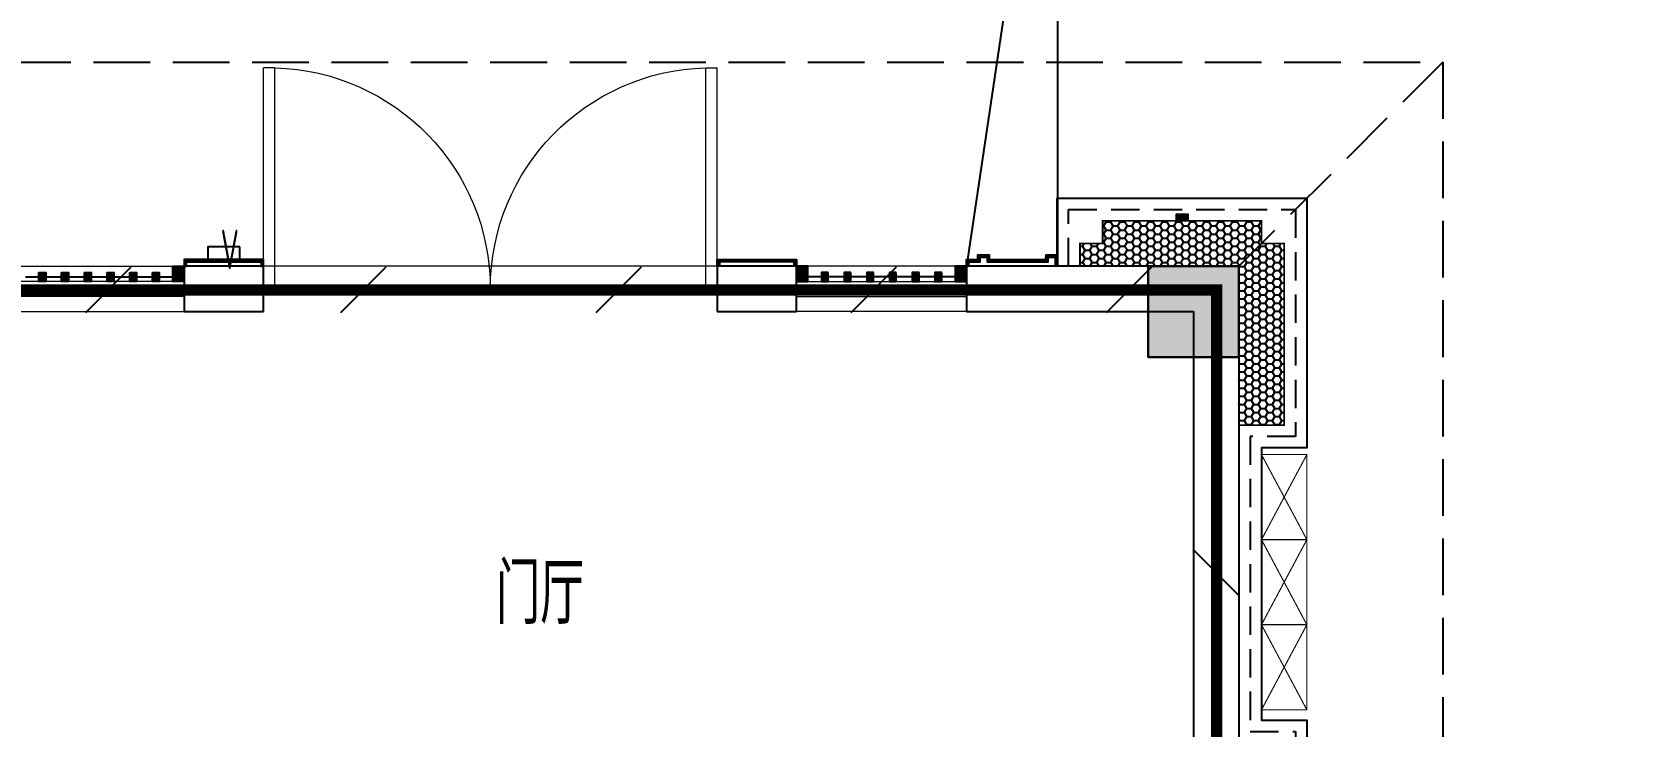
# Model space of a CAD drawing. Extents: x 3753737 to 4713801, y -857380 to 24339.
# Drawn here: x 4161192 to 4168225, y -762189 to -759129 of the extents above; entities that cross this region are included whole.
import ezdxf

# ---------------------------------------------------------------- set-up
doc = ezdxf.new("R2010")
doc.units = 0
doc.header["$LTSCALE"] = 1000
doc.header["$MEASUREMENT"] = 0
for name, pattern in [('CENTER2', [1.125, 0.75, -0.125, 0.125, -0.125]), ('DASH', [0.35, 0.25, -0.1]), ('HIDDEN', [0.375, 0.25, -0.125])]:
    doc.linetypes.add(name, pattern=pattern)
doc.layers.get('0').update_dxf_attribs({"linetype": 'CONTINUOUS'})
for name, color, linetype in [('!!电气', 1, 'CONTINUOUS'), ('A-EQPM-MECH', 191, 'CONTINUOUS'), ('SHTLN', 4, 'CONTINUOUS'), ('WALL', 252, 'CONTINUOUS'), ('WIRE-接地', 2, 'CONTINUOUS'), ('修改标示', 212, 'CONTINUOUS'), ('卫生间', 6, 'CONTINUOUS'), ('看线', 185, 'CONTINUOUS'), ('立面', 73, 'CONTINUOUS'), ('立面-看线', 251, 'CONTINUOUS'), ('设备', 253, 'CONTINUOUS'), ('铝合金', 144, 'CONTINUOUS')]:
    doc.layers.add(name, color=color, linetype=linetype)
for name, color, linetype, lineweight in [('PUB_HATCH', 8, 'CONTINUOUS', 9), ('PUB_TEXT', 7, 'CONTINUOUS', 20), ('WINDOW', 146, 'CONTINUOUS', 20)]:
    doc.layers.add(name, color=color, linetype=linetype, lineweight=lineweight)
doc.styles.get("Standard").update_dxf_attribs({"font": 'gbenor.shx', "bigfont": 'gbcbig.shx'})
pattern_1 = [(45, (-853350.0334, -780835.0008), (-2.24506403, 2.24506403), [])]
pattern_2 = [(45, (-665092.5196, -939480.5144), (-2.24506403, 2.24506403), [])]
pattern_3 = [(45, (-664992.5196, -939480.5153), (-2.24506403, 2.24506403), [])]
pattern_4 = [(45, (-664892.5196, -939480.5162), (-2.24506403, 2.24506403), [])]
pattern_5 = [(45, (-664792.5196, -939480.517), (-2.24506403, 2.24506403), [])]
pattern_6 = [(45, (-664692.5196, -939480.518), (-2.24506403, 2.24506403), [])]
pattern_7 = [(45, (-664592.5196, -939480.519), (-2.24506403, 2.24506403), [])]
pattern_8 = [(45, (-664502.517, -939480.51), (-2.24506403, 2.24506403), [])]

# ---------------------------------------------------------------- blocks, each defined once
blk = doc.blocks.new('A$C028C60F5')
at = {"color": 252}
blk.add_lwpolyline([(400, 0), (0, 0), (0, -400), (400, -400)], close=True, dxfattribs=at)
at = {"layer": 'PUB_HATCH', "color": 252}
blk.add_solid([(0, -400), (400, -400), (0, 0), (400, 0)], dxfattribs=at)
blk = doc.blocks.new('A$C7D502F78')
at = {"layer": '修改标示', "ltscale": 2}
blk.add_lwpolyline([(-150.6, 197.3), (-10.6, 197.3), (-10.6, 142.3), (-150.6, 142.3)], close=True, dxfattribs=at)
at = {"layer": 'PUB_TEXT', "width": 0.6}
blk.add_text('V', height=175, dxfattribs=at).set_placement((-147.2, 99.1))
blk = doc.blocks.new('A$C148B7D8E')
at = {"layer": '卫生间', "color": 252, "linetype": 'DASH'}
blk.add_line((7700, 15400), (8600, 14500), dxfattribs=at)
blk.add_lwpolyline([(16100, 14000), (16100, 15400), (7700, 15400), (7700, 10800), (7300, 10800), (7300, 10000), (900, 10000), (900, 9000), (-900, 9000), (-900, -900), (1750, -900), (1750, -2100), (23450, -2100), (23450, -900), (25100, -900)], dxfattribs=at)
blk = doc.blocks.new('A$C3EFA6995')
for p in [(9700, 100), (9700, -2400), (15900, -2400)]:
    blk.add_blockref('A$C028C60F5', p)
at = {"xscale": -1}
blk.add_blockref('A$C028C60F5', (16300, 100), dxfattribs=at)
blk = doc.blocks.new('$WINLIB2D$00000001')
at = {"color": 0}
for points in [[(-0.5, 0.5), (-0.5, -0.5)], [(-0.5, 0.5), (0.5, 0.5)], [(0.5, -0.5), (0.5, 0.5)], [(0.5, 0.1667), (-0.5, 0.1667)], [(0.5, -0.1667), (-0.5, -0.1667)], [(-0.5, -0.5), (0.5, -0.5)]]:
    blk.add_lwpolyline(points, dxfattribs=at)
blk = doc.blocks.new('$DorLib2D$00000002')
for p, q in [((-0.5, 0), (-0.5, 0.4875)), ((-0.475, 0.4875), (-0.5, 0.4875)), ((-0.475, 0), (-0.475, 0.4875)), ((0.475, 0), (0.475, 0.4875)), ((0.475, 0.4875), (0.5, 0.4875)), ((0.5, 0), (0.5, 0.4875)), ((-0.5, 0), (-0.475, 0)), ((0.5, 0), (0.475, 0))]:
    blk.add_line(p, q)
at = {"lineweight": 13}
for centre, start, end in [((-0.4875, 0), 0, 88.5307), ((0.4875, 0), 91.4693, 180)]:
    blk.add_arc(centre, 0.4875, start, end, dxfattribs=at)
blk = doc.blocks.new('A$C66B635E3')
at = {"layer": '立面'}
h = blk.add_hatch(dxfattribs=at)
h.set_pattern_fill('ANSI31', color=252, scale=2)
h.set_pattern_definition([(45, (-853150.0334, -779765.5013), (-2.24506403, 2.24506403), [])])
h.paths.add_polyline_path([(41274.7, 15800), (41224.7, 15800), (41224.7, 15830), (41274.7, 15830)])
h = blk.add_hatch(dxfattribs=at)
h.set_pattern_fill('ANSI31', color=252, scale=2)
h.set_pattern_definition(pattern_1)
edge = h.paths.add_edge_path()
edge.add_line((36850, 15600), (36860, 15600))
edge.add_line((36860, 15600), (36860, 15620))
edge.add_line((36860, 15620), (37190, 15620))
edge.add_line((37190, 15620), (37190, 15600.1))
edge.add_line((37190, 15600.1), (37200, 15600))
edge.add_line((37200, 15600), (37200, 15630))
edge.add_line((37200, 15630), (36850, 15630))
edge.add_line((36850, 15630), (36850, 15600))
h = blk.add_hatch(dxfattribs=at)
h.set_pattern_fill('ANSI31', color=252, scale=2)
h.set_pattern_definition(pattern_1)
edge = h.paths.add_edge_path()
edge.add_line((39550, 15600), (39540, 15600))
edge.add_line((39540, 15600), (39540, 15620))
edge.add_line((39540, 15620), (39210, 15620))
edge.add_line((39210, 15620), (39210, 15600.1))
edge.add_line((39210, 15600.1), (39200, 15600))
edge.add_line((39200, 15600), (39200, 15630))
edge.add_line((39200, 15630), (39550, 15630))
edge.add_line((39550, 15630), (39550, 15600))
h = blk.add_hatch(dxfattribs=at)
h.set_pattern_fill('ANSI31', color=252, scale=2)
h.set_pattern_definition([(45, (-665142.2845, -939480.3315), (-2.24506403, 2.24506403), [])])
h.paths.add_polyline_path([(40699.8, 15600.1), (40300, 15600.1), (40300, 15630.1), (40350, 15630.1), (40350, 15650.2), (40400, 15650.2), (40400, 15630.2), (40649.9, 15630), (40650, 15650.2), (40699.8, 15650.2)])
h.paths.add_polyline_path([(40689.8, 15600.1), (40310, 15600.1), (40310, 15620.1), (40360, 15620.1), (40360, 15640.2), (40390, 15640.2), (40390, 15620.2), (40659.8, 15620), (40660, 15640.2), (40689.8, 15640.2)])
h = blk.add_hatch(dxfattribs=at)
h.set_pattern_fill('ANSI31', color=252, scale=2)
h.set_pattern_definition(pattern_2)
h.paths.add_polyline_path([(36210, 15573), (36240, 15573), (36240, 15533.3), (36210, 15533.3)])
h = blk.add_hatch(dxfattribs=at)
h.set_pattern_fill('ANSI31', color=252, scale=2)
h.set_pattern_definition(pattern_3)
h.paths.add_polyline_path([(36310, 15573), (36340, 15573), (36340, 15533.3), (36310, 15533.3)])
h = blk.add_hatch(dxfattribs=at)
h.set_pattern_fill('ANSI31', color=252, scale=2)
h.set_pattern_definition(pattern_4)
h.paths.add_polyline_path([(36410, 15573), (36440, 15573), (36440, 15533.3), (36410, 15533.3)])
h = blk.add_hatch(dxfattribs=at)
h.set_pattern_fill('ANSI31', color=252, scale=2)
h.set_pattern_definition(pattern_5)
h.paths.add_polyline_path([(36510, 15573), (36540, 15573), (36540, 15533.3), (36510, 15533.3)])
h = blk.add_hatch(dxfattribs=at)
h.set_pattern_fill('ANSI31', color=252, scale=2)
h.set_pattern_definition(pattern_6)
h.paths.add_polyline_path([(36610, 15573), (36640, 15573), (36640, 15533.3), (36610, 15533.3)])
h = blk.add_hatch(dxfattribs=at)
h.set_pattern_fill('ANSI31', color=252, scale=2)
h.set_pattern_definition(pattern_7)
h.paths.add_polyline_path([(36710, 15573), (36740, 15573), (36740, 15533.3), (36710, 15533.3)])
h = blk.add_hatch(dxfattribs=at)
h.set_pattern_fill('ANSI31', color=252, scale=2)
h.set_pattern_definition(pattern_8)
h.paths.add_polyline_path([(36800, 15600), (36850, 15600), (36850, 15533.3), (36800, 15533.3)])
h = blk.add_hatch(dxfattribs=at)
h.set_pattern_fill('ANSI31', color=252, scale=2)
h.set_pattern_definition(pattern_8)
h.paths.add_polyline_path([(39600, 15600), (39550, 15600), (39550, 15533.3), (39600, 15533.3)])
h = blk.add_hatch(dxfattribs=at)
h.set_pattern_fill('ANSI31', color=252, scale=2)
h.set_pattern_definition(pattern_7)
h.paths.add_polyline_path([(39690, 15573), (39660, 15573), (39660, 15533.3), (39690, 15533.3)])
h = blk.add_hatch(dxfattribs=at)
h.set_pattern_fill('ANSI31', color=252, scale=2)
h.set_pattern_definition(pattern_6)
h.paths.add_polyline_path([(39790, 15573), (39760, 15573), (39760, 15533.3), (39790, 15533.3)])
h = blk.add_hatch(dxfattribs=at)
h.set_pattern_fill('ANSI31', color=252, scale=2)
h.set_pattern_definition(pattern_5)
h.paths.add_polyline_path([(39890, 15573), (39860, 15573), (39860, 15533.3), (39890, 15533.3)])
h = blk.add_hatch(dxfattribs=at)
h.set_pattern_fill('ANSI31', color=252, scale=2)
h.set_pattern_definition(pattern_4)
h.paths.add_polyline_path([(39990, 15573), (39960, 15573), (39960, 15533.3), (39990, 15533.3)])
h = blk.add_hatch(dxfattribs=at)
h.set_pattern_fill('ANSI31', color=252, scale=2)
h.set_pattern_definition(pattern_3)
h.paths.add_polyline_path([(40090, 15573), (40060, 15573), (40060, 15533.3), (40090, 15533.3)])
h = blk.add_hatch(dxfattribs=at)
h.set_pattern_fill('ANSI31', color=252, scale=2)
h.set_pattern_definition(pattern_2)
h.paths.add_polyline_path([(40190, 15573), (40160, 15573), (40160, 15533.3), (40190, 15533.3)])
h = blk.add_hatch(dxfattribs=at)
h.set_pattern_fill('ANSI31', color=252, scale=2)
h.set_pattern_definition([(45, (-665202.5203, -939480.5138), (-2.24506403, 2.24506403), [])])
h.paths.add_polyline_path([(40300, 15600), (40250, 15600), (40250, 15533.3), (40300, 15533.3)])
at = {"layer": '立面-看线'}
h = blk.add_hatch(dxfattribs=at)
h.set_pattern_fill('HONEY', color=252, scale=13)
h.set_pattern_definition([(0, (-420517.216, -516416.725), (30.95625, 17.872595), [20.6375, -41.275]), (120, (-420517.216, -516416.725), (-30.9562463, 17.8726014), [20.6375, -41.275]), (60, (-420517.216, -516416.725), (3.7e-06, 35.7451964), [-41.275, 20.6375])])
h.paths.add_polyline_path([(40899.7, 15700), (40899.7, 15800), (41599.7, 15800), (41599.7, 15700), (41699.7, 15700), (41699.7, 14900), (41500, 14900), (41500, 15600), (40800.6, 15600), (40800.6, 15700)])
at = {"color": 252, "const_width": 8}
blk.add_lwpolyline([(41500, 14900), (41699.7, 14900), (41699.7, 15700), (41599.7, 15700), (41599.7, 15800), (41309.7, 15800), (41309.7, 15800), (41189.7, 15800), (41189.7, 15800), (40899.7, 15800), (40899.7, 15700), (40799.7, 15700), (40799.7, 15600)], dxfattribs=at)
at = {"layer": 'A-EQPM-MECH', "color": 252}
for points in [[(35700.3, 15600), (35700.3, 18300), (40700.2, 18300), (40700.2, 15600)], [(40700, 18300), (40300, 15600)]]:
    blk.add_lwpolyline(points, dxfattribs=at)
at = {"layer": 'WALL', "color": 252}
for p, q in [((37200, 15600), (36850, 15600)), ((36850, 15600), (36850, 15400)), ((37200, 15400), (37200, 15600)), ((39550, 15600), (39200, 15600)), ((39200, 15600), (39200, 15400)), ((39550, 15400), (39550, 15600)), ((41500, 15600), (40300, 15600)), ((40300, 15600), (40300, 15400)), ((41500, 15600), (41500, 12900)), ((36850, 15400), (37200, 15400)), ((39200, 15400), (39550, 15400)), ((40300, 15400), (41300, 15400)), ((41300, 15400), (41300, 13100))]:
    blk.add_line(p, q, dxfattribs=at)
at = {"layer": 'WINDOW', "color": 252}
blk.add_line((39200, 15600), (37200, 15600), dxfattribs=at)
at = {"layer": '看线', "color": 252}
blk.add_lwpolyline([(40699.7, 15600), (40699.7, 15900), (41799.7, 15900), (41799.7, 14800), (41600, 14800), (41600, 13600), (41800, 13600), (41800, 12600), (41000, 12600), (41000, 12900)], dxfattribs=at)
at = {"layer": '看线', "color": 252, "linetype": 'HIDDEN', "ltscale": 0.5}
blk.add_lwpolyline([(40749.7, 15600), (40749.7, 15850), (41749.7, 15850), (41749.7, 14850), (41550, 14850), (41550, 13550), (41750, 13550), (41750, 12650), (41050, 12650), (41050, 12900)], dxfattribs=at)
at = {"layer": '立面', "color": 252}
for p, q in [((36310, 15573), (36340, 15573)), ((36310, 15533.3), (36310, 15573)), ((36340, 15573), (36340, 15533.3)), ((40090, 15573), (40060, 15573)), ((40060, 15573), (40060, 15533.3)), ((40090, 15533.3), (40090, 15573)), ((36340, 15533.3), (36310, 15533.3)), ((40060, 15533.3), (40090, 15533.3))]:
    blk.add_line(p, q, dxfattribs=at)
for points in [[(41274.7, 15800), (41224.7, 15800), (41224.7, 15830), (41274.7, 15830)], [(36410, 15573), (36440, 15573), (36440, 15533.3), (36410, 15533.3)], [(36510, 15573), (36540, 15573), (36540, 15533.3), (36510, 15533.3)], [(36610, 15573), (36640, 15573), (36640, 15533.3), (36610, 15533.3)], [(36710, 15573), (36740, 15573), (36740, 15533.3), (36710, 15533.3)], [(36800, 15600), (36850, 15600), (36850, 15533.3), (36800, 15533.3)], [(39600, 15600), (39550, 15600), (39550, 15533.3), (39600, 15533.3)], [(39690, 15573), (39660, 15573), (39660, 15533.3), (39690, 15533.3)], [(39790, 15573), (39760, 15573), (39760, 15533.3), (39790, 15533.3)], [(39890, 15573), (39860, 15573), (39860, 15533.3), (39890, 15533.3)], [(39990, 15573), (39960, 15573), (39960, 15533.3), (39990, 15533.3)], [(40300, 15600), (40250, 15600), (40250, 15533.3), (40300, 15533.3)]]:
    blk.add_lwpolyline(points, close=True, dxfattribs=at)
for points in [[(36850, 15600), (36860, 15600), (36860, 15620), (37190, 15620), (37190, 15600.1), (37200, 15600), (37200, 15630), (36850, 15630), (36850, 15600)], [(39550, 15600), (39540, 15600), (39540, 15620), (39210, 15620), (39210, 15600.1), (39200, 15600), (39200, 15630), (39550, 15630), (39550, 15600)]]:
    blk.add_lwpolyline(points, dxfattribs=at)
at = {"layer": '设备', "color": 252, "const_width": 5}
for points in [[(41600, 14395), (41600, 14770), (41800, 14770), (41800, 14395)], [(41600, 14020), (41600, 14395), (41800, 14395), (41800, 14020)], [(41600, 13645), (41600, 14020), (41800, 14020), (41800, 13645)]]:
    blk.add_lwpolyline(points, close=True, dxfattribs=at)
for points in [[(41600, 14770), (41800, 14395)], [(41800, 14770), (41600, 14395)], [(41600, 14395), (41800, 14020)], [(41800, 14395), (41600, 14020)], [(41600, 14020), (41800, 13645)], [(41800, 14020), (41600, 13645)]]:
    blk.add_lwpolyline(points, dxfattribs=at)
at = {"layer": '铝合金', "color": 252}
for p, q in [((36150, 15553.2), (36210, 15553.2)), ((36240, 15553.2), (36310, 15553.2)), ((36340, 15553.2), (36410, 15553.2)), ((36440, 15553.2), (36510, 15553.2)), ((36540, 15553.2), (36610, 15553.2)), ((36640, 15553.2), (36710, 15553.2)), ((36740, 15553.2), (36800, 15553.2)), ((39660, 15553.2), (39600, 15553.2)), ((39760, 15553.2), (39690, 15553.2)), ((39860, 15553.2), (39790, 15553.2)), ((39960, 15553.2), (39890, 15553.2)), ((40060, 15553.2), (39990, 15553.2)), ((40160, 15553.2), (40090, 15553.2)), ((40250, 15553.2), (40190, 15553.2))]:
    blk.add_line(p, q, dxfattribs=at)
for points in [[(41274.7, 15800), (41224.7, 15800), (41224.7, 15830), (41274.7, 15830)], [(36210, 15573), (36240, 15573), (36240, 15533.3), (36210, 15533.3)], [(36310, 15573), (36340, 15573), (36340, 15533.3), (36310, 15533.3)], [(36410, 15573), (36440, 15573), (36440, 15533.3), (36410, 15533.3)], [(36510, 15573), (36540, 15573), (36540, 15533.3), (36510, 15533.3)], [(36610, 15573), (36640, 15573), (36640, 15533.3), (36610, 15533.3)], [(36710, 15573), (36740, 15573), (36740, 15533.3), (36710, 15533.3)], [(36800, 15600), (36850, 15600), (36850, 15533.3), (36800, 15533.3)], [(39600, 15600), (39550, 15600), (39550, 15533.3), (39600, 15533.3)], [(39690, 15573), (39660, 15573), (39660, 15533.3), (39690, 15533.3)], [(39790, 15573), (39760, 15573), (39760, 15533.3), (39790, 15533.3)], [(39890, 15573), (39860, 15573), (39860, 15533.3), (39890, 15533.3)], [(39990, 15573), (39960, 15573), (39960, 15533.3), (39990, 15533.3)], [(40090, 15573), (40060, 15573), (40060, 15533.3), (40090, 15533.3)], [(40190, 15573), (40160, 15573), (40160, 15533.3), (40190, 15533.3)], [(40300, 15600), (40250, 15600), (40250, 15533.3), (40300, 15533.3)]]:
    blk.add_lwpolyline(points, close=True, dxfattribs=at)
for points in [[(36850, 15600), (36860, 15600), (36860, 15620), (37190, 15620), (37190, 15600.1), (37200, 15600), (37200, 15630), (36850, 15630), (36850, 15600)], [(39550, 15600), (39540, 15600), (39540, 15620), (39210, 15620), (39210, 15600.1), (39200, 15600), (39200, 15630), (39550, 15630), (39550, 15600)], [(40300, 15600.1), (40300, 15630.1), (40350, 15630.1), (40350, 15650.2), (40400, 15650.2), (40400, 15630.2), (40649.9, 15630), (40650, 15650.2), (40699.8, 15650.2), (40699.8, 15600.1)], [(40310, 15600.1), (40310, 15620.1), (40360, 15620.1), (40360, 15640.2), (40390, 15640.2), (40390, 15620.2), (40659.8, 15620), (40660, 15640.2), (40689.8, 15640.2), (40689.8, 15600.1)]]:
    blk.add_lwpolyline(points, dxfattribs=at)
at = {"color": 252, "xscale": -1}
for name, p in [('A$C148B7D8E', (50100, 1100)), ('A$C3EFA6995', (51200, 15500))]:
    blk.add_blockref(name, p, dxfattribs=at)
at = {"color": 252}
blk.add_blockref('A$C028C60F5', (41100, 15600), dxfattribs=at)
at = {"layer": 'WINDOW', "color": 252, "rotation": 180}
for name, p, xscale, yscale, zscale in [('$DorLib2D$00000002', (38200, 15500), 2000, -2000, 2000), ('$WINLIB2D$00000001', (36475, 15500), -750.0034281517146, -200, -750.0034281517146), ('$WINLIB2D$00000001', (39925, 15500), 750.0034281517146, -200, 750.0034281517146)]:
    blk.add_blockref(name, p, dxfattribs=dict(at, xscale=xscale, yscale=yscale, zscale=zscale))
at = {"layer": '修改标示', "color": 252, "ltscale": 2, "xscale": -1}
blk.add_blockref('A$C7D502F78', (36944.4, 15487.7), dxfattribs=at)
at = {"layer": 'PUB_TEXT', "color": 252}
blk.add_text('门厅', height=270.07, dxfattribs=at).set_placement((38225.1, 14022.8))
blk = doc.blocks.new('$TelecSys$00000008')
blk.add_line((0.4, 0.4), (-0.4, -0.4))

msp = doc.modelspace()

# ---------------------------------------------------------------- linework, layer by layer
at = {"layer": 'WIRE-接地', "color": 2, "linetype": 'CENTER2', "const_width": 50}
msp.add_lwpolyline([(4160015.1, -760266.7), (4166415.9, -760266.7), (4166415.9, -762764.5), (4164715.4, -762764.5), (4164715.4, -764861), (4166821.2, -764861)], dxfattribs=at)

# ---------------------------------------------------------------- block references
at = {"layer": '!!电气'}
msp.add_blockref('A$C66B635E3', (4125013.4, -775762.1), dxfattribs=at)
at = {"layer": 'SHTLN', "color": 2, "xscale": 250, "yscale": 250, "zscale": 250}
for p in [(4161528, -760266.7), (4162653, -760266.7), (4163778, -760266.7), (4164903, -760266.7), (4166028, -760266.7)]:
    msp.add_blockref('$TelecSys$00000008', p, dxfattribs=at)
at = {"layer": 'SHTLN', "color": 2, "xscale": 250, "yscale": 250, "zscale": 250, "rotation": 270}
msp.add_blockref('$TelecSys$00000008', (4166415.9, -761515.6), dxfattribs=at)

doc.saveas('drawing.dxf')
